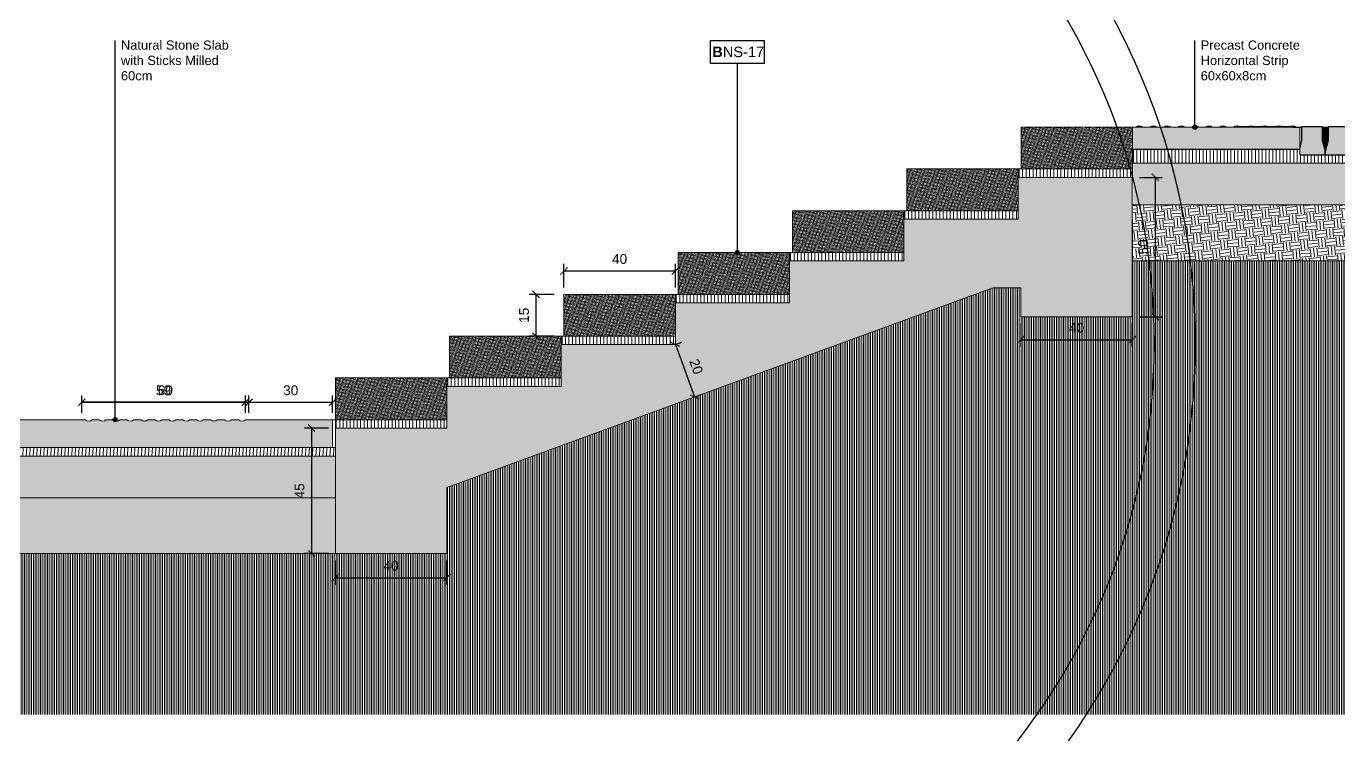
# Model space of a CAD drawing. Header units: metres. Extents: x -325 to 301, y -147 to 149.
# Drawn here: x 62.917 to 67.626, y 50.491 to 53.033 of the extents above; entities that cross this region are included whole.
import ezdxf

# ---------------------------------------------------------------- set-up
doc = ezdxf.new("R2010")
doc.units = ezdxf.units.M
doc.layers.get('Defpoints').update_dxf_attribs({"lineweight": 13})
for name, color, linetype, plot in [('-aux', 50, 'Continuous', False), ('-AUX-QAD', 5, 'Continuous', False), ('-AUX_MON', 3, 'Continuous', False)]:
    doc.layers.add(name, color=color, linetype=linetype, plot=plot)
for name, color, linetype, true_color in [('0-TX-1_25', 7, 'Continuous', 0x3f4f7f), ('3-TR-paviment fort', 7, 'Continuous', 0xd1d1d1), ('EIT_3 TR sorra', 7, 'Continuous', 0xd8ceb0)]:
    doc.layers.add(name, color=color, linetype=linetype, true_color=true_color)
for name, color, linetype, lineweight, true_color in [('03-TR-Paviment_05_Open Joint Precast Pavements', 7, 'Continuous', 5, 0xb3b3b3), ('03-TR-Paviment_08_Natural Stone Bleachers', 7, 'Continuous', 5, 0xafad9d), ('3-TR sorra granitica', 7, 'Continuous', 0, 0xf2dac9), ('3-TR tot_u', 7, 'Continuous', 5, 0x787878)]:
    doc.layers.add(name, color=color, linetype=linetype, lineweight=lineweight, true_color=true_color)
for name, color, linetype, lineweight in [('1-CM', 7, 'Continuous', 0), ('3-TR Seleccionat', 44, 'Continuous', 0), ('3-TR Tot-u', 37, 'Continuous', 0)]:
    doc.layers.add(name, color=color, linetype=linetype, lineweight=lineweight)
for name, color, linetype in [('1-L- kodolé', 7, 'Continuous'), ('A-KEYPLAN_HATCH', 7, 'Continuous'), ('A_TEXT_2', 7, 'Continuous')]:
    doc.layers.add(name, color=color, linetype=linetype)
doc.styles.get("Standard").update_dxf_attribs({"font": 'arial.ttf'})
doc.dimstyles.new('ISO-25', dxfattribs={"dimtxt": 0.1, "dimasz": 0.1, "dimexe": 0.1, "dimexo": 0.1, "dimgap": 0.1, "dimtad": 1, "dimdec": 0, "dimlfac": 100, "dimzin": 9, "dimtxsty": 'Standard', "dimblk": 'OBLIQUE', "dimcen": 0.1, "dimadec": 0, "dimazin": 0, "dimtfac": 1, "dimtdec": 0, "dimtmove": 0, "dimatfit": 3, "dimldrblk": 'OBLIQUE', "dimfxl": 1, "dimarcsym": 0})

# ---------------------------------------------------------------- blocks, each defined once
blk = doc.blocks.new('BNS18')
at = {"layer": '03-TR-Paviment_08_Natural Stone Bleachers'}
h = blk.add_hatch(dxfattribs=at)
h.set_pattern_fill('DASH', color=256, scale=0.0011, angle=233, style=0, double=1)
h.set_pattern_definition([(233, (-64.0042394, -52.5933934), (0.00068739555, -0.00489107349), [0.0034925, -0.0034925])])
h.paths.add_polyline_path([(0.4, 0.15), (0.4, 0), (0, 0), (0, 0.15)])
at = {"layer": '1-CM'}
blk.add_lwpolyline([(0.4, 0.15), (0.4, 0), (0, 0), (0, 0.15)], close=True, dxfattribs=at)
blk = doc.blocks.new('POINT')
at = {"layer": '0-TX-1_25'}
h = blk.add_hatch(dxfattribs=at)
h.set_pattern_fill('ANGLE', color=256)
h.set_pattern_definition([(0, (-83.747, -12.726), (0, 6.985), [5.08, -1.905]), (90, (-83.747, -12.726), (-6.985, 4e-16), [5.08, -1.905])])
edge = h.paths.add_edge_path()
edge.add_arc((0, 0), 0.0075, 0, 360)
h = blk.add_hatch(color=256, dxfattribs=at)
h.dxf.hatch_style = 1
edge = h.paths.add_edge_path()
edge.add_arc((0, 0), 0.0075, 0, 360)
blk.add_circle((0, 0), 0.0075, dxfattribs=at)
blk = doc.blocks.new('BNS17')
at = {"layer": 'A-KEYPLAN_HATCH'}
blk.add_lwpolyline([(0, 0.0039), (0.00917, 0.0039), (0.00917, 0), (0, 0)], close=True, dxfattribs=at)
at = {"layer": 'A_TEXT_2', "insert": (0.00031, 0.00286), "char_height": 0.0017812, "attachment_point": 1}
blk.add_mtext_dynamic_manual_height_columns('{\\fArial|b1|i0|c0|p34;B}NS-17', width=0.0103753, gutter_width=0.01069, heights=[0], dxfattribs=at)
blk = doc.blocks.new('_Oblique')
at = {"color": 0, "lineweight": -2}
blk.add_line((-0.5, -0.5), (0.5, 0.5), dxfattribs=at)
blk = doc.blocks.new('*D1523')
at = {"layer": '0-TX-1_25', "color": 0, "lineweight": -2, "transparency": 16777216}
for p, q in [((64.8459, 52.096), (64.8459, 52.1802)), ((65.2459, 52.096), (65.2459, 52.1802)), ((64.8459, 52.1552), (65.2459, 52.1552))]:
    blk.add_line(p, q, dxfattribs=at)
at = {"layer": 'Defpoints', "color": 0, "transparency": 16777216}
for p in [(65.2459, 52.1552), (64.8459, 52.071), (65.2459, 52.071)]:
    blk.add_point(p, dxfattribs=at)
at = {"layer": '0-TX-1_25', "color": 0, "lineweight": -2, "transparency": 16777216, "xscale": 0.025, "yscale": 0.025, "zscale": 0.025, "rotation": 180}
blk.add_blockref('_Oblique', (64.8459, 52.1552), dxfattribs=at)
at = {"layer": '0-TX-1_25', "color": 0, "lineweight": -2, "transparency": 16777216, "xscale": 0.025, "yscale": 0.025, "zscale": 0.025}
blk.add_blockref('_Oblique', (65.2459, 52.1552), dxfattribs=at)
at = {"layer": '0-TX-1_25', "color": 0, "transparency": 16777216, "insert": (65.0459, 52.198), "char_height": 0.035, "attachment_point": 5}
blk.add_mtext('40', dxfattribs=at)
blk = doc.blocks.new('*D1524')
at = {"layer": '0-TX-1_25', "color": 0, "lineweight": -2, "transparency": 16777216}
for p, q in [((64.8109, 52.071), (64.7209, 52.071)), ((64.7459, 51.921), (64.7459, 52.071)), ((64.8109, 51.921), (64.7209, 51.921))]:
    blk.add_line(p, q, dxfattribs=at)
at = {"layer": 'Defpoints', "color": 0, "transparency": 16777216}
for p in [(64.7459, 52.071), (64.8359, 52.071), (64.8359, 51.921)]:
    blk.add_point(p, dxfattribs=at)
at = {"layer": '0-TX-1_25', "color": 0, "lineweight": -2, "transparency": 16777216, "xscale": 0.025, "yscale": 0.025, "zscale": 0.025}
for p, rotation in [((64.7459, 52.071), 90), ((64.7459, 51.921), 270)]:
    blk.add_blockref('_Oblique', p, dxfattribs=dict(at, rotation=rotation))
at = {"layer": '0-TX-1_25', "color": 0, "transparency": 16777216, "insert": (64.703, 51.996), "char_height": 0.035, "attachment_point": 5, "rotation": 90}
blk.add_mtext('15', dxfattribs=at)
blk = doc.blocks.new('*D1536')
at = {"layer": '0-TX-1_25', "color": 0, "lineweight": -2, "transparency": 16777216}
for p, q in [((65.2459, 51.891), (65.2694, 51.8996)), ((65.2459, 51.891), (65.3146, 51.7032)), ((65.3146, 51.7032), (65.3381, 51.7118))]:
    blk.add_line(p, q, dxfattribs=at)
at = {"layer": 'Defpoints', "color": 0, "transparency": 16777216}
for p in [(65.2459, 51.891), (65.3146, 51.7032), (65.3146, 51.7032)]:
    blk.add_point(p, dxfattribs=at)
at = {"layer": '0-TX-1_25', "color": 0, "lineweight": -2, "transparency": 16777216, "xscale": 0.025, "yscale": 0.025, "zscale": 0.025}
for p, rotation in [((65.2459, 51.891), 110.0952311919054), ((65.3146, 51.7032), 290.0952311919054)]:
    blk.add_blockref('_Oblique', p, dxfattribs=dict(at, rotation=rotation))
at = {"layer": '0-TX-1_25', "color": 0, "transparency": 16777216, "insert": (65.3205, 51.8119), "char_height": 0.035, "attachment_point": 5, "rotation": 290.0952}
blk.add_mtext('20', dxfattribs=at)
blk = doc.blocks.new('*D1900')
at = {"layer": '0-TX-1_25', "color": 0, "lineweight": -2, "transparency": 16777216}
for p, q in [((63.7159, 51.646), (63.7159, 51.7087)), ((64.0159, 51.646), (64.0159, 51.7087)), ((63.7159, 51.6837), (64.0159, 51.6837))]:
    blk.add_line(p, q, dxfattribs=at)
at = {"layer": 'Defpoints', "color": 0, "transparency": 16777216}
for p in [(64.0159, 51.6837), (63.7159, 51.621), (64.0159, 51.621)]:
    blk.add_point(p, dxfattribs=at)
at = {"layer": '0-TX-1_25', "color": 0, "lineweight": -2, "transparency": 16777216, "xscale": 0.025, "yscale": 0.025, "zscale": 0.025, "rotation": 180}
blk.add_blockref('_Oblique', (63.7159, 51.6837), dxfattribs=at)
at = {"layer": '0-TX-1_25', "color": 0, "lineweight": -2, "transparency": 16777216, "xscale": 0.025, "yscale": 0.025, "zscale": 0.025}
blk.add_blockref('_Oblique', (64.0159, 51.6837), dxfattribs=at)
at = {"layer": '0-TX-1_25', "color": 0, "transparency": 16777216, "insert": (63.8659, 51.7266), "char_height": 0.035, "attachment_point": 5}
blk.add_mtext('30', dxfattribs=at)
blk = doc.blocks.new('*D1901')
at = {"layer": '0-TX-1_25', "color": 0, "lineweight": -2, "transparency": 16777216}
for p, q in [((63.1159, 51.646), (63.1159, 51.7087)), ((63.7159, 51.646), (63.7159, 51.7087)), ((63.1159, 51.6837), (63.7159, 51.6837))]:
    blk.add_line(p, q, dxfattribs=at)
at = {"layer": 'Defpoints', "color": 0, "transparency": 16777216}
for p in [(63.7159, 51.6837), (63.1159, 51.621), (63.7159, 51.621)]:
    blk.add_point(p, dxfattribs=at)
at = {"layer": '0-TX-1_25', "color": 0, "lineweight": -2, "transparency": 16777216, "xscale": 0.025, "yscale": 0.025, "zscale": 0.025, "rotation": 180}
blk.add_blockref('_Oblique', (63.1159, 51.6837), dxfattribs=at)
at = {"layer": '0-TX-1_25', "color": 0, "lineweight": -2, "transparency": 16777216, "xscale": 0.025, "yscale": 0.025, "zscale": 0.025}
blk.add_blockref('_Oblique', (63.7159, 51.6837), dxfattribs=at)
at = {"layer": '0-TX-1_25', "color": 0, "transparency": 16777216, "insert": (63.4159, 51.7266), "char_height": 0.035, "attachment_point": 5}
blk.add_mtext('60', dxfattribs=at)
blk = doc.blocks.new('*D1902')
at = {"layer": '0-TX-1_25', "color": 0, "lineweight": -2, "transparency": 16777216}
for p, q in [((63.1159, 51.646), (63.1159, 51.7087)), ((63.7034, 51.646), (63.7034, 51.7087)), ((63.7034, 51.6837), (63.1159, 51.6837))]:
    blk.add_line(p, q, dxfattribs=at)
at = {"layer": 'Defpoints', "color": 0, "transparency": 16777216}
for p in [(63.1159, 51.6837), (63.1159, 51.621), (63.7034, 51.621)]:
    blk.add_point(p, dxfattribs=at)
at = {"layer": '0-TX-1_25', "color": 0, "lineweight": -2, "transparency": 16777216, "xscale": 0.025, "yscale": 0.025, "zscale": 0.025, "rotation": 180}
blk.add_blockref('_Oblique', (63.1159, 51.6837), dxfattribs=at)
at = {"layer": '0-TX-1_25', "color": 0, "lineweight": -2, "transparency": 16777216, "xscale": 0.025, "yscale": 0.025, "zscale": 0.025}
blk.add_blockref('_Oblique', (63.7034, 51.6837), dxfattribs=at)
at = {"layer": '0-TX-1_25', "color": 0, "transparency": 16777216, "insert": (63.4096, 51.7266), "char_height": 0.035, "attachment_point": 5}
blk.add_mtext('59', dxfattribs=at)
blk = doc.blocks.new('*U1805')
at = {"layer": '3-TR-paviment fort'}
blk.add_hatch(color=256, dxfattribs=at).paths.add_polyline_path([(0.025, 0), (0.05, 0, 0.4)])
blk.add_lwpolyline([(0.025, 0), (0.05, 0)])
blk.add_arc((0.0375, -0.013125), 0.018125, 46.397181, 133.602819)
blk = doc.blocks.new('*U1806')
at = {"color": 0, "linetype": 'ByBlock', "lineweight": -2, "transparency": 16777216}
for p in [(0, 0.08), (0.05, 0.08), (0.1, 0.08), (0.15, 0.08), (0.2, 0.08), (0.25, 0.08), (0.3, 0.08), (0.35, 0.08), (0.4, 0.08), (0.45, 0.08), (0.5, 0.08), (0.55, 0.08)]:
    blk.add_blockref('*U1805', p, dxfattribs=at)
blk = doc.blocks.new('Warning Surface 600x600x80')
at = {"layer": '3-TR-paviment fort'}
blk.add_hatch(color=256, dxfattribs=at).paths.add_polyline_path([(0, 0.08), (0.6, 0.08), (0.6, 0), (0.0002, 0.0006)])
blk.add_lwpolyline([(0, 0.08), (0.6, 0.08)])
at = {"layer": '1-CM'}
blk.add_lwpolyline([(0.6, 0.08), (0, 0.08), (0, 0), (0.6, 0)], close=True, dxfattribs=at)
blk.add_blockref('*U1806', (-0.0125, 0))
blk = doc.blocks.new('*D2806')
at = {"layer": '0-TX-1_25', "color": 0, "lineweight": -2, "transparency": 16777216}
for p, q in [((66.4853, 51.966), (66.4853, 51.8833)), ((66.8853, 51.966), (66.8853, 51.8833)), ((66.4853, 51.9083), (66.8853, 51.9083))]:
    blk.add_line(p, q, dxfattribs=at)
at = {"layer": 'Defpoints', "color": 0, "transparency": 16777216}
for p in [(66.4853, 51.991), (66.8853, 51.991), (66.8853, 51.9083)]:
    blk.add_point(p, dxfattribs=at)
at = {"layer": '0-TX-1_25', "color": 0, "lineweight": -2, "transparency": 16777216, "xscale": 0.025, "yscale": 0.025, "zscale": 0.025, "rotation": 180}
blk.add_blockref('_Oblique', (66.4853, 51.9083), dxfattribs=at)
at = {"layer": '0-TX-1_25', "color": 0, "lineweight": -2, "transparency": 16777216, "xscale": 0.025, "yscale": 0.025, "zscale": 0.025}
blk.add_blockref('_Oblique', (66.8853, 51.9083), dxfattribs=at)
at = {"layer": '0-TX-1_25', "color": 0, "transparency": 16777216, "insert": (66.6853, 51.9512), "char_height": 0.035, "attachment_point": 5}
blk.add_mtext('40', dxfattribs=at)
blk = doc.blocks.new('*D2807')
at = {"layer": '0-TX-1_25', "color": 0, "lineweight": -2, "transparency": 16777216}
for p, q in [((66.9109, 52.491), (66.9923, 52.491)), ((66.9673, 52.491), (66.9673, 51.991)), ((66.9109, 51.991), (66.9923, 51.991))]:
    blk.add_line(p, q, dxfattribs=at)
at = {"layer": 'Defpoints', "color": 0, "transparency": 16777216}
for p in [(66.8859, 52.491), (66.8859, 51.991), (66.9673, 51.991)]:
    blk.add_point(p, dxfattribs=at)
at = {"layer": '0-TX-1_25', "color": 0, "lineweight": -2, "transparency": 16777216, "xscale": 0.025, "yscale": 0.025, "zscale": 0.025}
for p, rotation in [((66.9673, 52.491), 90), ((66.9673, 51.991), 270)]:
    blk.add_blockref('_Oblique', p, dxfattribs=dict(at, rotation=rotation))
at = {"layer": '0-TX-1_25', "color": 0, "transparency": 16777216, "insert": (66.9244, 52.241), "char_height": 0.035, "attachment_point": 5, "rotation": 90}
blk.add_mtext('50', dxfattribs=at)
blk = doc.blocks.new('*D2809')
at = {"layer": '0-TX-1_25', "color": 0, "lineweight": -2, "transparency": 16777216}
for p, q in [((64.0259, 51.116), (64.0259, 51.029)), ((64.4259, 51.116), (64.4259, 51.029)), ((64.0259, 51.054), (64.4259, 51.054))]:
    blk.add_line(p, q, dxfattribs=at)
at = {"layer": 'Defpoints', "color": 0, "transparency": 16777216}
for p in [(64.0259, 51.141), (64.4259, 51.141), (64.4259, 51.054)]:
    blk.add_point(p, dxfattribs=at)
at = {"layer": '0-TX-1_25', "color": 0, "lineweight": -2, "transparency": 16777216, "xscale": 0.025, "yscale": 0.025, "zscale": 0.025, "rotation": 180}
blk.add_blockref('_Oblique', (64.0259, 51.054), dxfattribs=at)
at = {"layer": '0-TX-1_25', "color": 0, "lineweight": -2, "transparency": 16777216, "xscale": 0.025, "yscale": 0.025, "zscale": 0.025}
blk.add_blockref('_Oblique', (64.4259, 51.054), dxfattribs=at)
at = {"layer": '0-TX-1_25', "color": 0, "transparency": 16777216, "insert": (64.2259, 51.0969), "char_height": 0.035, "attachment_point": 5}
blk.add_mtext('40', dxfattribs=at)
blk = doc.blocks.new('*D2810')
at = {"layer": '0-TX-1_25', "color": 0, "lineweight": -2, "transparency": 16777216}
for p, q in [((64.0009, 51.591), (63.9154, 51.591)), ((63.9404, 51.591), (63.9404, 51.141)), ((64.0009, 51.141), (63.9154, 51.141))]:
    blk.add_line(p, q, dxfattribs=at)
at = {"layer": 'Defpoints', "color": 0, "transparency": 16777216}
for p in [(64.0259, 51.591), (63.9404, 51.141), (64.0259, 51.141)]:
    blk.add_point(p, dxfattribs=at)
at = {"layer": '0-TX-1_25', "color": 0, "lineweight": -2, "transparency": 16777216, "xscale": 0.025, "yscale": 0.025, "zscale": 0.025}
for p, rotation in [((63.9404, 51.591), 90), ((63.9404, 51.141), 270)]:
    blk.add_blockref('_Oblique', p, dxfattribs=dict(at, rotation=rotation))
at = {"layer": '0-TX-1_25', "color": 0, "transparency": 16777216, "insert": (63.8976, 51.366), "char_height": 0.035, "attachment_point": 5, "rotation": 90}
blk.add_mtext('45', dxfattribs=at)

msp = doc.modelspace()

# ---------------------------------------------------------------- hatches: boundary and pattern name
at = {"layer": '03-TR-Paviment_05_Open Joint Precast Pavements'}
h = msp.add_hatch(color=256, dxfattribs=at)
h.dxf.hatch_style = 1
edge = h.paths.add_edge_path()
edge.add_line((67.4859, 52.5984), (67.4859, 52.5719))
edge.add_line((67.4859, 52.5719), (67.5775, 52.5719))
edge.add_line((67.5775, 52.5719), (67.5775, 52.5801))
edge.add_arc((67.5291, 52.5801), 0.0484, 0, 15.999)
edge.add_line((67.5757, 52.5934), (67.5697, 52.6142))
edge.add_arc((67.6246, 52.6299), 0.0571, 180, 195.999, ccw=False)
edge.add_line((67.5675, 52.6299), (67.5675, 52.671))
edge.add_line((67.5675, 52.671), (67.5667, 52.671))
edge.add_line((67.5667, 52.671), (67.5667, 52.6719))
edge.add_line((67.5667, 52.6719), (67.4934, 52.6719))
edge.add_line((67.4934, 52.6719), (67.4934, 52.671))
edge.add_line((67.4934, 52.671), (67.4926, 52.671))
edge.add_line((67.4926, 52.671), (67.4926, 52.6299))
edge.add_arc((67.4355, 52.6299), 0.0571, -15.999, 0, ccw=False)
edge.add_line((67.4904, 52.6142), (67.4859, 52.5984))
h = msp.add_hatch(color=256, dxfattribs=at)
h.dxf.hatch_style = 1
edge = h.paths.add_edge_path()
edge.add_line((67.745, 52.5719), (67.745, 52.5801))
edge.add_arc((67.6966, 52.5801), 0.0484, 360, 375.999)
edge.add_line((67.7432, 52.5934), (67.7372, 52.6142))
edge.add_arc((67.7921, 52.6299), 0.0571, 180, 195.999, ccw=False)
edge.add_line((67.735, 52.6299), (67.735, 52.671))
edge.add_line((67.735, 52.671), (67.7342, 52.671))
edge.add_line((67.7342, 52.671), (67.7342, 52.6719))
edge.add_line((67.7342, 52.6719), (67.5884, 52.6719))
edge.add_line((67.5884, 52.6719), (67.5884, 52.671))
edge.add_line((67.5884, 52.671), (67.5876, 52.671))
edge.add_line((67.5876, 52.671), (67.5876, 52.6299))
edge.add_arc((67.5304, 52.6299), 0.0571, 344.001, 360, ccw=False)
edge.add_line((67.5854, 52.6142), (67.5794, 52.5934))
edge.add_arc((67.626, 52.5801), 0.0484, 164.001, 180)
edge.add_line((67.5775, 52.5801), (67.5775, 52.5719))
edge.add_line((67.5775, 52.5719), (67.745, 52.5719))
at = {"layer": '03-TR-Paviment_08_Natural Stone Bleachers'}
h = msp.add_hatch(dxfattribs=at)
h.set_pattern_fill('DASH', color=256, scale=0.002611, angle=233, style=0, double=1)
h.set_pattern_definition([(233, (-88.928339, -73.2267765), (0.0016315323, -0.0116089556), [0.0082894435, -0.0082894435])])
edge = h.paths.add_edge_path()
edge.add_arc((63.1409, 51.6342), 0.0181, 226.3972, 313.6028)
edge.add_line((63.1534, 51.621), (63.1784, 51.621))
edge.add_arc((63.1909, 51.6342), 0.0181, 226.3972, 313.6028)
edge.add_line((63.2034, 51.621), (63.2284, 51.621))
edge.add_arc((63.2409, 51.6342), 0.0181, 226.3972, 313.6028)
edge.add_line((63.2534, 51.621), (63.2784, 51.621))
edge.add_arc((63.2909, 51.6342), 0.0181, 226.3972, 313.6028)
edge.add_line((63.3034, 51.621), (63.3784, 51.621))
edge.add_arc((63.3909, 51.6342), 0.0181, 226.3972, 313.6028)
edge.add_line((63.4034, 51.621), (63.4284, 51.621))
edge.add_arc((63.4409, 51.6342), 0.0181, 226.3972, 313.6028)
edge.add_line((63.4534, 51.621), (63.4784, 51.621))
edge.add_arc((63.4909, 51.6342), 0.0181, 226.3972, 313.6028)
edge.add_line((63.5034, 51.621), (63.5284, 51.621))
edge.add_arc((63.5409, 51.6342), 0.0181, 226.3972, 313.6028)
edge.add_line((63.5534, 51.621), (63.6284, 51.621))
edge.add_arc((63.6409, 51.6342), 0.0181, 226.3972, 313.6028)
edge.add_line((63.6534, 51.621), (63.6784, 51.621))
edge.add_arc((63.6909, 51.6342), 0.0181, 226.3972, 313.6028)
edge.add_line((63.7034, 51.621), (64.0159, 51.621))
edge.add_line((64.0159, 51.621), (64.0159, 51.5217))
edge.add_line((64.0159, 51.5217), (62.8159, 51.521))
edge.add_line((62.8159, 51.521), (62.818, 51.621))
edge.add_line((62.818, 51.621), (63.1284, 51.621))
at = {"layer": '3-TR Seleccionat'}
h = msp.add_hatch(dxfattribs=at)
h.set_pattern_fill('ANSI31', color=256, scale=0.002, angle=225, style=0)
h.set_pattern_definition([(270, (60.9995467, 50.830756), (0.00635, -2e-18), [])])
h.paths.add_polyline_path([(66.8853, 52.1919), (66.8853, 51.991), (66.4853, 51.991), (66.4853, 52.0949), (66.3853, 52.0949), (64.4259, 51.3781), (64.4259, 51.141), (64.0259, 51.141), (61.1512, 51.141), (61.1527, 51.0258), (61.1512, 50.5633), (68.1514, 50.5632), (68.1512, 52.1919)])
at = {"layer": '3-TR sorra granitica'}
h = msp.add_hatch(dxfattribs=at)
h.set_pattern_fill('LINE', color=256, scale=0.1, angle=54.368, style=0)
h.set_pattern_definition([(90.014497, (92.249031, 260.732719), (-0.0124999996, -3.1627e-06), [])])
h.paths.add_polyline_path([(68.1514, 52.5707), (68.1509, 52.5415), (68.1512, 52.5415), (68.1512, 52.5707)], flags=16)
h.paths.add_polyline_path([(68.0656, 52.5407), (68.1502, 52.5407), (68.1522, 52.5707), (67.4859, 52.5707), (67.4859, 52.5919), (66.8859, 52.5919), (66.8859, 52.541)])
h = msp.add_hatch(dxfattribs=at)
h.set_pattern_fill('LINE', color=256, scale=0.1, angle=54.368, style=0)
h.set_pattern_definition([(90.014497, (91.839031, 260.696878), (-0.0124999996, -3.1627e-06), [])])
h.paths.add_polyline_path([(66.8859, 52.491), (66.8859, 52.521), (66.4759, 52.521), (66.4759, 52.491)])
h.paths.add_polyline_path([(66.8859, 52.521), (66.8821, 52.521), (66.8856, 52.4914), (66.8859, 52.4914)])
h = msp.add_hatch(dxfattribs=at)
h.set_pattern_fill('LINE', color=256, scale=0.1, angle=54.368, style=0)
h.set_pattern_definition([(90.014497, (91.429031, 260.546878), (-0.0124999996, -3.1627e-06), [])])
h.paths.add_polyline_path([(66.4759, 52.341), (66.4759, 52.371), (66.0659, 52.371), (66.0659, 52.341)])
h.paths.add_polyline_path([(66.4759, 52.371), (66.4721, 52.371), (66.4756, 52.3414), (66.4759, 52.3414)])
h = msp.add_hatch(dxfattribs=at)
h.set_pattern_fill('LINE', color=256, scale=0.1, angle=54.368, style=0)
h.set_pattern_definition([(90.014497, (91.019031, 260.396878), (-0.0124999996, -3.1627e-06), [])])
h.paths.add_polyline_path([(66.0659, 52.191), (66.0659, 52.221), (65.6559, 52.221), (65.6559, 52.191)])
h.paths.add_polyline_path([(66.0659, 52.221), (66.0621, 52.221), (66.0656, 52.1914), (66.0659, 52.1914)])
h = msp.add_hatch(dxfattribs=at)
h.set_pattern_fill('LINE', color=256, scale=0.1, angle=54.368, style=0)
h.set_pattern_definition([(90.014497, (90.609031, 260.246878), (-0.0124999996, -3.1627e-06), [])])
h.paths.add_polyline_path([(65.6559, 52.041), (65.6559, 52.071), (65.2459, 52.071), (65.2459, 52.041)])
h.paths.add_polyline_path([(65.6559, 52.071), (65.6521, 52.071), (65.6556, 52.0414), (65.6559, 52.0414)])
h = msp.add_hatch(dxfattribs=at)
h.set_pattern_fill('LINE', color=256, scale=0.1, angle=54.368, style=0)
h.set_pattern_definition([(90.014497, (90.199031, 260.096878), (-0.0124999996, -3.1627e-06), [])])
h.paths.add_polyline_path([(65.2459, 51.891), (65.2459, 51.921), (64.8359, 51.921), (64.8359, 51.891)])
h.paths.add_polyline_path([(65.2459, 51.921), (65.2421, 51.921), (65.2456, 51.8914), (65.2459, 51.8914)])
h = msp.add_hatch(dxfattribs=at)
h.set_pattern_fill('LINE', color=256, scale=0.1, angle=54.368, style=0)
h.set_pattern_definition([(90.014497, (89.789031, 259.946878), (-0.0124999996, -3.1627e-06), [])])
h.paths.add_polyline_path([(64.8359, 51.741), (64.8359, 51.771), (64.4259, 51.771), (64.4259, 51.741)])
h.paths.add_polyline_path([(64.8359, 51.771), (64.8321, 51.771), (64.8356, 51.7414), (64.8359, 51.7414)])
h = msp.add_hatch(dxfattribs=at)
h.set_pattern_fill('LINE', color=256, scale=0.1, angle=54.368, style=0)
h.set_pattern_definition([(90.014497, (89.389031, 259.796878), (-0.0124999996, -3.1627e-06), [])])
h.paths.add_polyline_path([(64.4259, 51.591), (64.4259, 51.621), (64.0259, 51.621), (64.0259, 51.591)])
h.paths.add_polyline_path([(64.4268, 51.621), (64.425, 51.621), (64.4276, 51.5912), (64.4259, 51.5912)])
h = msp.add_hatch(dxfattribs=at)
h.set_pattern_fill('LINE', color=256, scale=0.1, angle=51.1041, style=0)
h.set_pattern_definition([(86.7506083, (97.955477, 258.027595), (-0.0124799034, 0.00070852734), [])])
h.paths.add_polyline_path([(62.3216, 51.5008), (62.3219, 51.5008), (62.3219, 51.5206), (62.3216, 51.5206)], flags=16)
h.paths.add_polyline_path([(61.1512, 51.521), (61.1512, 51.491), (64.0256, 51.491), (64.0262, 51.521)])
at = {"layer": '3-TR Tot-u'}
h = msp.add_hatch(dxfattribs=at)
h.set_pattern_fill('EARTH', color=256, scale=0.005, angle=-84.0741)
h.set_pattern_definition([(275.925852, (4.36218, -27.194984), (0.034858251, -0.028302426), [0.03175, -0.03175]), (275.925852, (4.374024, -27.193755), (0.034858251, -0.028302426), [0.03175, -0.03175]), (275.925852, (4.385867, -27.192526), (0.034858251, -0.028302426), [0.03175, -0.03175]), (5.925852, (4.390224, -27.196064), (0.028302426, 0.034858251), [0.03175, -0.03175]), (5.925852, (4.391453, -27.207906), (0.028302426, 0.034858251), [0.03175, -0.03175]), (5.925852, (4.392682, -27.21975), (0.028302426, 0.034858251), [0.03175, -0.03175])])
h.paths.add_polyline_path([(68.1512, 52.1925), (68.1511, 52.3924), (68.1804, 52.3924), (66.8884, 52.3919), (66.8884, 52.1919)])
h = msp.add_hatch(dxfattribs=at)
h.set_pattern_fill('EARTH', color=256, scale=0.005, angle=-80.8248, style=0)
h.set_pattern_definition([(44.999999995, (-269468.76681, 738614.26884), (3.8e-12, 0.0449012806053), [0.03175, -0.03175]), (44.999999995, (-269468.775228, 738614.27726), (3.8e-12, 0.0449012806053), [0.03175, -0.03175]), (44.999999995, (-269468.783647, 738614.28568), (3.8e-12, 0.0449012806053), [0.03175, -0.03175]), (134.999999995, (-269468.783647, 738614.29129), (-0.0449012806053, 3.8e-12), [0.03175, -0.03175]), (134.999999995, (-269468.775228, 738614.29971), (-0.0449012806053, 3.8e-12), [0.03175, -0.03175]), (134.999999995, (-269468.76681, 738614.30813), (-0.0449012806053, 3.8e-12), [0.03175, -0.03175])])
h.paths.add_polyline_path([(61.1512, 51.341), (61.1512, 51.141), (64.0259, 51.141), (64.0259, 51.341)])
at = {"layer": '3-TR tot_u'}
h = msp.add_hatch(dxfattribs=at)
h.set_pattern_fill('AR-CONC', color=256, scale=0.00025, angle=92.9928)
h.set_pattern_definition([(142.992814, (4.36218, -27.194984), (0.001601339, 0.045692094), [0.0047625, -0.0523875]), (87.992814, (4.36218, -27.194984), (-0.047239044, -0.011292642), [0.00381, -0.041910146]), (193.44426, (4.362315, -27.191177), (-0.045637704, 0.034399452), [0.004047502, -0.044522561]), (139.177014, (4.3495, -27.19565), (0.00695794, 0.068226093), [0.00714375, -0.07858125]), (189.62837, (4.35008, -27.18996), (-0.064870924, 0.05604051), [0.006071256, -0.0667839]), (84.176966, (4.3495, -27.19565), (-0.064870924, 0.05604051), [0.00571499, -0.062864933]), (113.992814, (4.352338, -27.18914), (0.023552455, 0.039186736), [0.0047625, -0.0523875]), (58.992814, (4.35234, -27.18914), (-0.04679087, 0.013025288), [0.00381, -0.04191]), (164.44426, (4.3543, -27.185875), (-0.023238414, 0.052212023), [0.004047502, -0.044522484]), (130.492814, (4.362181, -27.194984), (-0.021150243, -0.000332572), [0, -0.041402, 0, -0.042545, 0, -0.04206875]), (100.492814, (4.362181, -27.194984), (-0.02588316, 0.015374507), [0, -0.024257, 0, -0.0404495, 0, -0.01603375]), (60.492814, (4.36292, -27.209125), (-0.000339588, 0.033926191), [0, -0.015875, 0, -0.04953, 0, -0.0657225]), (50.492814, (4.363252, -27.215467), (-0.0082814355, 0.036649903), [0, -0.0206375, 0, -0.032893, 0, -0.0466725])])
h.paths.add_polyline_path([(68.1238, 52.3919), (68.1519, 52.3919), (68.1504, 52.5415), (66.9043, 52.5407), (66.8884, 52.5406), (66.8884, 52.3919), (68.1125, 52.3919)])
h.paths.add_polyline_path([(68.1512, 52.3919), (68.1511, 52.5404), (68.1512, 52.5404), (68.1508, 52.5404), (68.1515, 52.3919)])
h = msp.add_hatch(dxfattribs=at)
h.set_pattern_fill('AR-CONC', color=256, scale=0.0002, angle=90.266414)
h.paths.add_polyline_path([(66.3853, 52.0949), (66.4853, 52.0949), (66.4853, 51.991), (66.8859, 51.991), (66.8853, 52.491), (66.4759, 52.491), (66.4759, 52.371), (66.4759, 52.341), (66.0659, 52.341), (66.0659, 52.221), (66.0659, 52.191), (65.6559, 52.191), (65.6559, 52.071), (65.6559, 52.041), (65.2459, 52.041), (65.2459, 51.921), (65.2459, 51.891), (64.8359, 51.891), (64.8359, 51.771), (64.8359, 51.741), (64.4259, 51.741), (64.4259, 51.621), (64.4259, 51.591), (64.0259, 51.591), (64.0259, 51.141), (64.4259, 51.141), (64.4259, 51.3781)])
h = msp.add_hatch(dxfattribs=at)
h.set_pattern_fill('AR-CONC', color=256, scale=0.0002, angle=90.2664)
h.set_pattern_definition([(140.266414, (37.650582, -16.992377), (0.003018359, 0.036451363), [0.00381, -0.04191]), (85.266414, (37.650582, -16.992377), (-0.038178181, -0.007226283), [0.003048, -0.033528117]), (190.71786, (37.650834, -16.98934), (-0.035159821, 0.02922508), [0.003238002, -0.035618049]), (136.450614, (37.640422, -16.992425), (0.008156283, 0.05425432), [0.005715, -0.062865]), (186.90197, (37.6411, -16.987903), (-0.049705466, 0.047250218), [0.004857005, -0.05342712]), (81.450565, (37.64042, -16.992425), (-0.049705466, 0.047250218), [0.004571993, -0.050291946]), (111.266414, (37.64294, -16.987333), (0.020311824, 0.030417653), [0.00381, -0.04191]), (56.266414, (37.64294, -16.987333), (-0.036894668, 0.012188985), [0.003048, -0.033528]), (161.71786, (37.64463, -16.984798), (-0.016582845, 0.042606638), [0.003238002, -0.035617988]), (127.766414, (37.650582, -16.992377), (-0.0169136972, 0.0005390813), [0, -0.0331216, 0, -0.034036, 0, -0.033655]), (97.766414, (37.650582, -16.992377), (-0.020098038, 0.0132706243), [0, -0.0194056, 0, -0.0323596, 0, -0.012827]), (57.766414, (37.650635, -17.003706), (0.0010196429, 0.0271231534), [0, -0.0127, 0, -0.039624, 0, -0.052578]), (47.766414, (37.650658, -17.008786), (-0.005222997, 0.0296018704), [0, -0.01651, 0, -0.0263144, 0, -0.037338])])
h.paths.add_polyline_path([(64.0259, 51.491), (61.1512, 51.491), (61.1512, 51.341), (64.0259, 51.341)])
at = {"layer": 'EIT_3 TR sorra'}
h = msp.add_hatch(dxfattribs=at)
h.set_pattern_fill('ANSI36', color=256, scale=0.001075, angle=-0.5675, style=0, double=1)
h.set_pattern_definition([(44.4325457, (43.3993126, -17.644973), (0.00187572522, 0.00661871837), [0.0085328125, -0.0017065625, 0, -0.0017065625])])
edge = h.paths.add_edge_path()
edge.add_line((67.5775, 52.5719), (67.5775, 52.5801))
edge.add_arc((67.5291, 52.5801), 0.0484, 0, 15.999)
edge.add_line((67.5757, 52.5934), (67.5697, 52.6142))
edge.add_arc((67.6246, 52.6299), 0.0571, 180, 195.999, ccw=False)
edge.add_line((67.5675, 52.6299), (67.5675, 52.671))
edge.add_line((67.5675, 52.671), (67.5876, 52.671))
edge.add_line((67.5876, 52.671), (67.5876, 52.6299))
edge.add_arc((67.5304, 52.6299), 0.0571, 344.001, 360, ccw=False)
edge.add_line((67.5854, 52.6142), (67.5794, 52.5934))
edge.add_arc((67.626, 52.5801), 0.0484, 164.001, 180)
edge.add_line((67.5775, 52.5801), (67.5775, 52.5719))

# ---------------------------------------------------------------- linework, layer by layer
at = {"layer": '-aux'}
for points in [[(67.4625, 52.671), (67.4625, 52.671), (67.4926, 52.671), (67.4926, 52.6299, -0.069923), (67.4904, 52.6142), (67.4859, 52.5984)], [(67.5775, 52.5719), (67.5775, 52.5719), (67.5775, 52.5801, 0.069923), (67.5757, 52.5934), (67.5697, 52.6142, -0.069923), (67.5675, 52.6299), (67.5675, 52.671), (67.5876, 52.671), (67.5876, 52.6299, -0.069923), (67.5854, 52.6142), (67.5794, 52.5934, 0.069923), (67.5775, 52.5801), (67.5775, 52.5719), (67.5775, 52.5719)]]:
    msp.add_lwpolyline(points, format="xyb", dxfattribs=at)
at = {"layer": '-AUX-QAD'}
for radius in [2.4595, 2.3124]:
    msp.add_circle((64.6512, 51.8945), radius, dxfattribs=at)
at = {"layer": '-AUX_MON'}
msp.add_circle((69.7749, 49.1213), 2.2751, dxfattribs=at)
at = {"layer": '0-TX-1_25'}
for points in [[(63.236, 51.6212), (63.236, 52.9821)], [(67.1098, 52.671), (67.1098, 52.9821)], [(65.4681, 52.8999), (65.4681, 52.221)]]:
    msp.add_lwpolyline(points, dxfattribs=at)
at = {"layer": '1-CM'}
msp.add_line((62.3482, 51.4906), (64.0259, 51.491), dxfattribs=at)
for points in [[(66.8859, 52.671), (67.4859, 52.671), (67.4859, 52.5719)], [(67.4859, 52.5919), (66.8859, 52.5919)], [(66.8859, 52.5419), (68.1512, 52.5419)], [(66.8853, 52.491), (66.8853, 51.991), (66.4853, 51.991), (66.4853, 52.0949), (66.3853, 52.0949)], [(66.8853, 52.491), (66.8859, 52.1919), (66.8853, 52.1919)], [(66.0659, 52.341), (66.4759, 52.341), (66.4759, 52.371)], [(66.0759, 52.371), (66.0659, 52.371)], [(66.8859, 52.3919), (68.1512, 52.3919)], [(65.6559, 52.191), (66.0659, 52.191), (66.0659, 52.221)], [(65.6659, 52.221), (65.6559, 52.221)], [(66.8859, 52.1919), (68.1512, 52.1919)], [(66.3853, 52.0949), (64.4259, 51.3781), (64.4259, 51.141), (64.0259, 51.141), (64.0259, 51.621)], [(65.2459, 52.041), (65.6559, 52.041), (65.6559, 52.071)], [(65.2559, 52.071), (65.2459, 52.071)], [(64.8459, 51.921), (64.8359, 51.921)], [(64.8359, 51.891), (65.2459, 51.891), (65.2459, 51.921)], [(64.4359, 51.771), (64.4259, 51.771)], [(64.4259, 51.741), (64.8359, 51.741), (64.8359, 51.771)], [(63.1284, 51.621), (61.1512, 51.621)], [(63.7034, 51.621), (64.0159, 51.621), (64.0159, 51.521), (62.8159, 51.521), (62.8159, 51.621), (63.1284, 51.621)], [(63.1784, 51.621), (63.1534, 51.621)], [(63.1534, 51.621), (63.1784, 51.621)], [(63.2284, 51.621), (63.2034, 51.621)], [(63.2034, 51.621), (63.2284, 51.621)], [(63.2784, 51.621), (63.2534, 51.621)], [(63.2534, 51.621), (63.2784, 51.621)], [(63.3284, 51.621), (63.3034, 51.621)], [(63.3034, 51.621), (63.3284, 51.621)], [(63.3784, 51.621), (63.3534, 51.621)], [(63.3534, 51.621), (63.3784, 51.621)], [(63.4284, 51.621), (63.4034, 51.621)], [(63.4034, 51.621), (63.4284, 51.621)], [(63.4784, 51.621), (63.4534, 51.621)], [(63.4534, 51.621), (63.4784, 51.621)], [(63.5284, 51.621), (63.5034, 51.621)], [(63.5034, 51.621), (63.5284, 51.621)], [(63.5784, 51.621), (63.5534, 51.621)], [(63.5534, 51.621), (63.5784, 51.621)], [(63.6284, 51.621), (63.6034, 51.621)], [(63.6034, 51.621), (63.6284, 51.621)], [(63.6784, 51.621), (63.6534, 51.621)], [(63.6534, 51.621), (63.6784, 51.621)], [(64.0259, 51.621), (63.7034, 51.621)], [(64.0259, 51.591), (64.4259, 51.591), (64.4259, 51.621)], [(64.0259, 51.521), (61.1512, 51.521)], [(64.0259, 51.491), (61.1512, 51.491)], [(62.3482, 51.4906), (63.5841, 51.4909)], [(64.0259, 51.341), (61.1512, 51.341)], [(64.0259, 51.141), (61.1512, 51.141)]]:
    msp.add_lwpolyline(points, dxfattribs=at)
msp.add_lwpolyline([(66.8859, 52.521), (66.4759, 52.521), (66.4759, 52.491), (66.8859, 52.491)], close=True, dxfattribs=at)
msp.add_lwpolyline([(63.1159, 51.621), (63.1284, 51.621, 0.4), (63.1534, 51.621), (63.1784, 51.621, 0.4), (63.2034, 51.621), (63.2284, 51.621, 0.4), (63.2534, 51.621), (63.2784, 51.621, 0.4), (63.3034, 51.621), (63.3284, 51.621, 0.4), (63.3534, 51.621), (63.3784, 51.621, 0.4), (63.4034, 51.621), (63.4284, 51.621, 0.4), (63.4534, 51.621), (63.4784, 51.621, 0.4), (63.5034, 51.621), (63.5284, 51.621, 0.4), (63.5534, 51.621), (63.5784, 51.621, 0.4), (63.6034, 51.621), (63.6284, 51.621, 0.4), (63.6534, 51.621), (63.6784, 51.621, 0.4), (63.7034, 51.621), (63.7159, 51.621)], format="xyb", dxfattribs=at)
at = {"layer": '1-L- kodolé'}
msp.add_lwpolyline([(67.4625, 52.671), (67.4625, 52.671), (67.4617, 52.671), (67.4617, 52.6719), (67.2622, 52.6719), (67.2622, 52.671), (67.2614, 52.671)], dxfattribs=at)
msp.add_lwpolyline([(67.4859, 52.5719), (67.5775, 52.5719), (67.5775, 52.5801, 0.069923), (67.5757, 52.5934), (67.5697, 52.6142, -0.069923), (67.5675, 52.6299), (67.5675, 52.671), (67.5667, 52.671), (67.5667, 52.6719), (67.4934, 52.6719), (67.4934, 52.671), (67.4926, 52.671), (67.4926, 52.6299, -0.069923), (67.4904, 52.6142), (67.4859, 52.5984)], format="xyb", dxfattribs=at)
msp.add_lwpolyline([(67.745, 52.5719), (67.745, 52.5801, 0.069923), (67.7432, 52.5934), (67.7372, 52.6142, -0.069923), (67.735, 52.6299), (67.735, 52.671), (67.7342, 52.671), (67.7342, 52.6719), (67.5884, 52.6719), (67.5884, 52.671), (67.5876, 52.671), (67.5876, 52.6299, -0.069923), (67.5854, 52.6142), (67.5794, 52.5934, 0.069923), (67.5775, 52.5801), (67.5775, 52.5719)], format="xyb", close=True, dxfattribs=at)

# ---------------------------------------------------------------- block references
at = {"xscale": 21.05278745422907, "yscale": 21.05278745422907, "zscale": 21.05278745422907}
msp.add_blockref('BNS17', (65.3716, 52.8999), dxfattribs=at)
at = {"layer": '0-TX-1_25'}
for p in [(67.1098, 52.671), (65.4681, 52.221), (63.236, 51.6212)]:
    msp.add_blockref('POINT', p, dxfattribs=at)
at = {"layer": '1-CM'}
for name, p in [('BNS18', (66.4859, 52.521)), ('Warning Surface 600x600x80', (66.8859, 52.591)), ('BNS18', (66.0759, 52.371)), ('BNS18', (65.6659, 52.221)), ('BNS18', (65.2559, 52.071)), ('BNS18', (64.8459, 51.921)), ('BNS18', (64.4359, 51.771)), ('BNS18', (64.0259, 51.621))]:
    msp.add_blockref(name, p, dxfattribs=at)

# ---------------------------------------------------------------- texts
at = {"layer": '0-TX-1_25', "char_height": 0.033, "attachment_point": 1}
for s, width, insert in [('Natural Stone Slab with Sticks Milled 60cm', 0.403548, (63.2567, 52.9821)), ('Precast Concrete Horizontal Strip 60x60x8cm', 0.514074, (67.1306, 52.9821))]:
    msp.add_mtext_dynamic_manual_height_columns(s, width=width, gutter_width=12.5, heights=[0], dxfattribs=dict(at, insert=insert))

# ---------------------------------------------------------------- dimensions: what is measured, and where the dimension line sits
at = {"layer": '0-TX-1_25'}
for base, p1, p2, picture, middle in [((66.9673, 51.991), (66.8859, 52.491), (66.8859, 51.991), '*D2807', (66.9244, 52.241)), ((64.7459, 52.071), (64.8359, 51.921), (64.8359, 52.071), '*D1524', (64.703, 51.996)), ((63.9404, 51.141), (64.0259, 51.591), (64.0259, 51.141), '*D2810', (63.8976, 51.366))]:
    dim = msp.add_linear_dim(base=base, p1=p1, p2=p2, angle=90, dimstyle='ISO-25', override={"dimtxt": 0.035, "dimasz": 0.025, "dimexe": 0.025, "dimexo": 0.025, "dimgap": 0.025, "dimblk1": 'Oblique', "dimblk2": 'Oblique', "dimsah": 1, "dimfxl": 0.1, "dimfxlon": 1, "dimarcsym": 1}, dxfattribs=at)
    dim.commit()
    dim.dimension.update_dxf_attribs({"geometry": picture, "text_midpoint": middle})
for base, p1, p2, picture, middle in [((65.2459, 52.1552), (64.8459, 52.071), (65.2459, 52.071), '*D1523', (65.0459, 52.198)), ((66.8853, 51.9083), (66.4853, 51.991), (66.8853, 51.991), '*D2806', (66.6853, 51.9512)), ((63.7159, 51.6837), (63.1159, 51.621), (63.7159, 51.621), '*D1901', (63.4159, 51.7266)), ((63.1159, 51.6837), (63.7034, 51.621), (63.1159, 51.621), '*D1902', (63.4096, 51.7266)), ((64.0159, 51.6837), (63.7159, 51.621), (64.0159, 51.621), '*D1900', (63.8659, 51.7266)), ((64.4259, 51.054), (64.0259, 51.141), (64.4259, 51.141), '*D2809', (64.2259, 51.0969))]:
    dim = msp.add_linear_dim(base=base, p1=p1, p2=p2, dimstyle='ISO-25', override={"dimtxt": 0.035, "dimasz": 0.025, "dimexe": 0.025, "dimexo": 0.025, "dimgap": 0.025, "dimblk1": 'Oblique', "dimblk2": 'Oblique', "dimsah": 1, "dimfxl": 0.1, "dimfxlon": 1, "dimarcsym": 1}, dxfattribs=at)
    dim.commit()
    dim.dimension.update_dxf_attribs({"geometry": picture, "text_midpoint": middle})
dim = msp.add_aligned_dim(p1=(65.2459, 51.891), p2=(65.3146, 51.7032), distance=0, dimstyle='ISO-25', override={"dimtxt": 0.035, "dimasz": 0.025, "dimexe": 0.025, "dimexo": 0.025, "dimgap": 0.025, "dimblk1": 'Oblique', "dimblk2": 'Oblique', "dimsah": 1, "dimfxl": 0.1, "dimfxlon": 1, "dimarcsym": 1}, dxfattribs=at)
dim.commit()
dim.dimension.update_dxf_attribs({"geometry": '*D1536', "text_midpoint": (65.3205, 51.8119)})

doc.saveas('drawing.dxf')
